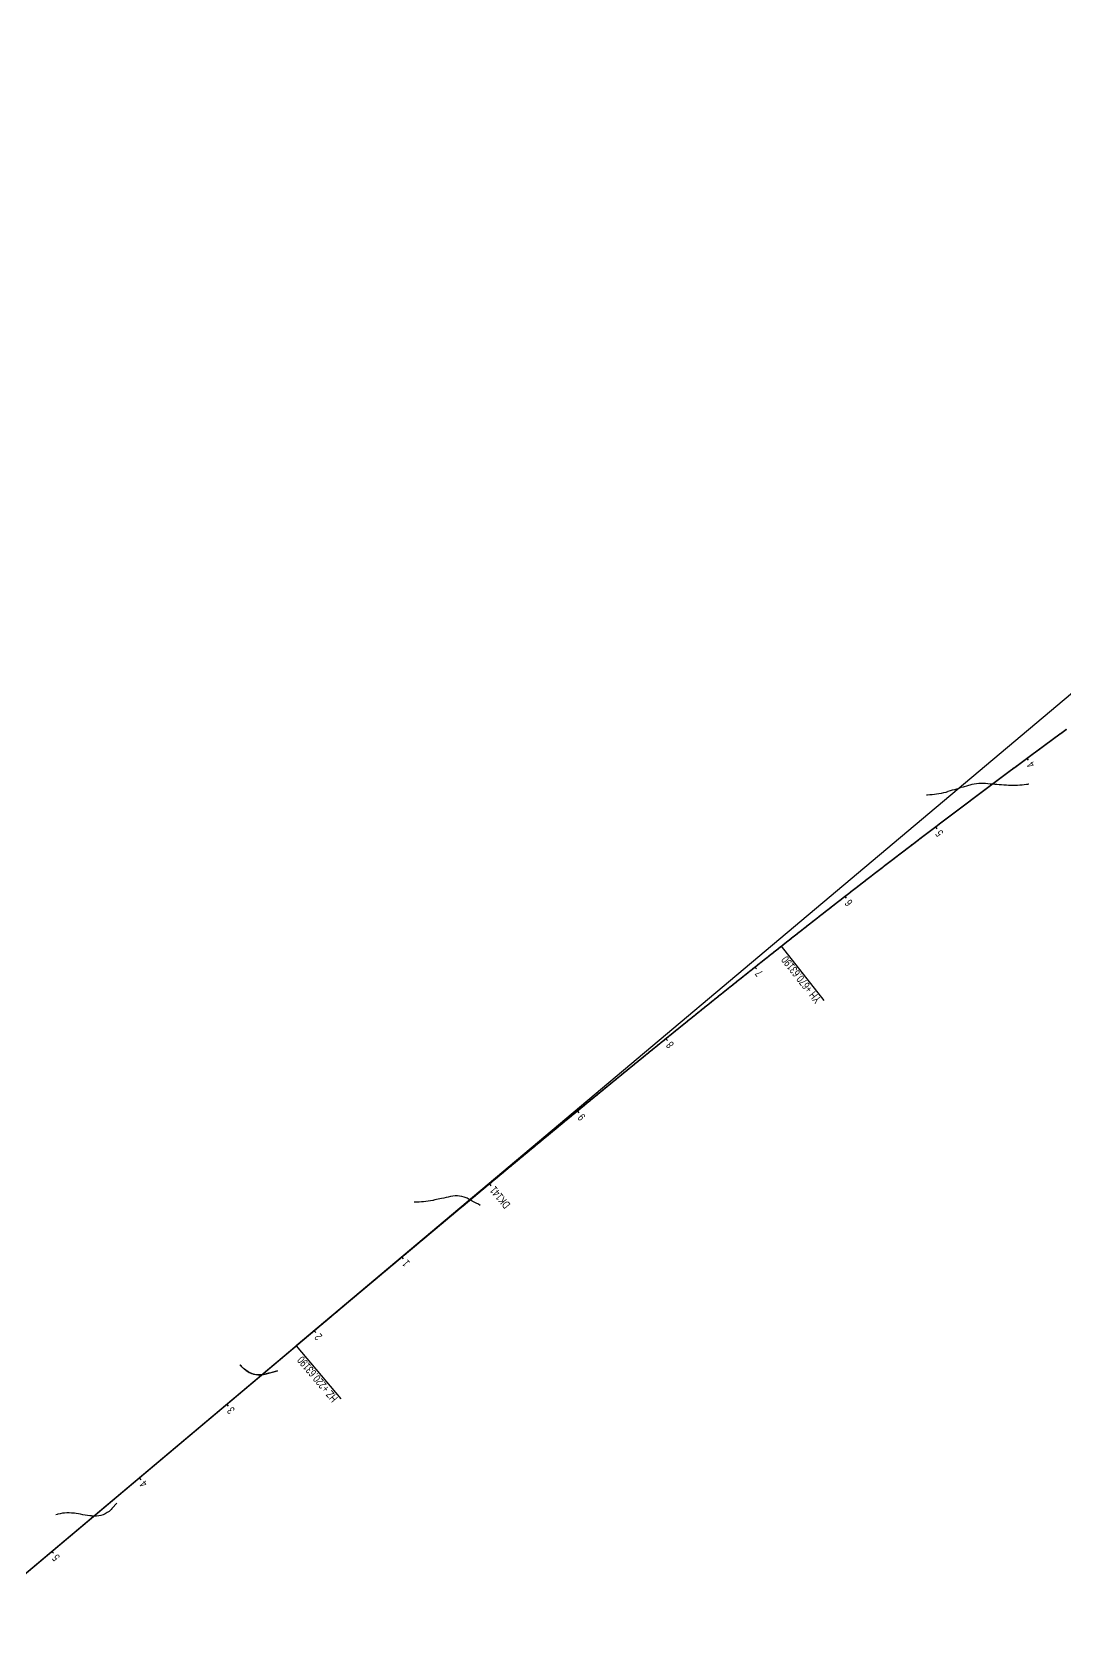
# Model space of a CAD drawing. Header units: millimetres. Extents: x 497834 to 621495, y 3353175 to 3430424.
# Drawn here: x 548618 to 549522, y 3377211 to 3378611 of the extents above; entities that cross this region are included whole.
import ezdxf

# ---------------------------------------------------------------- set-up
doc = ezdxf.new("R2010")
doc.units = ezdxf.units.MM
for name, color, linetype in [('DK改路中线', 7, 'Continuous'), ('dl4', 7, 'Continuous'), ('沪乍杭打线-0.0-200.8段-施工系转设计系成果-2000坐标系-左线_中线_交点', 7, 'Continuous'), ('沪乍杭打线-0.0-200.8段-施工系转设计系成果-2000坐标系-左线_五大桩', 7, 'Continuous'), ('沪乍杭打线-0.0-200.8段-施工系转设计系成果-2000坐标系-左线_里程', 7, 'Continuous')]:
    doc.layers.add(name, color=color, linetype=linetype)
doc.styles.add('PM_LC', font='slromans.shx', dxfattribs={"width": 0.75, "bigfont": 'hztxt.shx'})
doc.styles.add('PM_QX', font='slromans.shx', dxfattribs={"width": 0.75, "bigfont": 'hztxt.shx'})

msp = doc.modelspace()

# ---------------------------------------------------------------- linework, layer by layer
at = {"layer": 'DK改路中线', "color": 3, "linetype": 'Continuous', "ltscale": 2, "flags": 128}
for points in [[(549490.1, 3377953.1), (549489.9, 3377953, -0.061072), (549488.1, 3377952.7), (549486.1, 3377952.5), (549484.1, 3377952.2), (549482.2, 3377952.1), (549480.2, 3377952), (549478.2, 3377951.9), (549476.2, 3377951.9), (549474.2, 3377951.9), (549472.2, 3377952), (549470.4, 3377952.1), (549470.2, 3377952.1), (549468.2, 3377952.3), (549466.2, 3377952.4), (549464.2, 3377952.6), (549462.2, 3377952.7), (549460.2, 3377952.9), (549458.2, 3377953), (549456.2, 3377953.2), (549454.2, 3377953.3), (549452.2, 3377953.5), (549451.7, 3377953.5, 0.092042), (549450.2, 3377953.6), (549448.2, 3377953.6), (549446.2, 3377953.5), (549444.2, 3377953.4), (549442.2, 3377953.1), (549440.3, 3377952.7), (549438.3, 3377952.3), (549437.2, 3377951.9), (549436.4, 3377951.7), (549432.6, 3377950.5), (549430.7, 3377950), (549428.8, 3377949.4), (549426.8, 3377948.8), (549424.9, 3377948.2), (549423, 3377947.7), (549421.1, 3377947.1), (549419.2, 3377946.5), (549418.8, 3377946.4, -0.055219), (549417.3, 3377945.9), (549415.3, 3377945.4), (549413.4, 3377945), (549411.4, 3377944.6), (549409.4, 3377944.3), (549407.5, 3377944), (549405.5, 3377943.8), (549403.6, 3377943.6), (549403.5, 3377943.6), (549401.5, 3377943.4), (549400.5, 3377943.4)], [(549010, 3377584.6), (549008.3, 3377585.5), (549006.5, 3377586.4), (549004.7, 3377587.4), (549003, 3377588.3), (549001.2, 3377589.3), (548999.4, 3377590.2), (548999.3, 3377590.3, 0.177888), (548997.6, 3377591.1), (548995.8, 3377591.8), (548993.8, 3377592.3), (548991.9, 3377592.7), (548989.9, 3377592.9), (548987.9, 3377592.9), (548985.9, 3377592.7), (548984.3, 3377592.4), (548983.9, 3377592.3), (548982, 3377591.9), (548980, 3377591.5), (548978.1, 3377591), (548976.1, 3377590.6), (548970.2, 3377589.3), (548969.2, 3377589.1, -0.054295), (548968.3, 3377588.9), (548966.3, 3377588.5), (548964.4, 3377588.2), (548962.4, 3377588), (548960.4, 3377587.7), (548958.4, 3377587.6), (548956.4, 3377587.5), (548954.4, 3377587.4), (548953.1, 3377587.4), (548952.4, 3377587.4), (548952, 3377587.4)], [(548691.9, 3377324.2), (548687.9, 3377319.7), (548687.6, 3377319.3, -0.254143), (548686.6, 3377318.2), (548685.1, 3377316.9), (548683.4, 3377315.8), (548681.7, 3377314.8), (548679.9, 3377314), (548678, 3377313.3), (548676, 3377312.9), (548674, 3377312.7), (548672, 3377312.6), (548670, 3377312.8), (548669.6, 3377312.9), (548668.1, 3377313.1), (548666.1, 3377313.4), (548664.1, 3377313.7), (548662.1, 3377314), (548660.2, 3377314.3), (548658.2, 3377314.6), (548656.2, 3377314.9), (548654.7, 3377315.2, 0.109531), (548654.2, 3377315.2), (548652.2, 3377315.4), (548650.2, 3377315.5), (548648.2, 3377315.5), (548646.2, 3377315.4), (548644.3, 3377315.2), (548642.3, 3377314.8), (548640.3, 3377314.4), (548639.6, 3377314.2), (548638.6, 3377313.9)]]:
    msp.add_lwpolyline(points, format="xyb", dxfattribs=at)
msp.add_lwpolyline([(548802.8, 3377442), (548802, 3377442.7), (548801.3, 3377443.4), (548800.6, 3377444.1), (548799.9, 3377444.8), (548799.5, 3377445.2), (548802.8, 3377442, 0.262746), (548802.9, 3377441.9), (548803.5, 3377441.4), (548804.4, 3377440.6), (548805, 3377440.1), (548806, 3377439.4), (548806.7, 3377439), (548807.8, 3377438.4), (548808.5, 3377438.1), (548809.6, 3377437.6), (548810.3, 3377437.4), (548811.5, 3377437), (548812.3, 3377436.8), (548813.4, 3377436.6), (548814.2, 3377436.5), (548815.4, 3377436.4), (548816.2, 3377436.3), (548817.4, 3377436.3), (548818.2, 3377436.4), (548819.4, 3377436.5), (548820.2, 3377436.6), (548821.4, 3377436.8), (548821.8, 3377436.9, -0.262746)], format="xyb", close=True, dxfattribs=at)
msp.add_lwpolyline([(548832.4, 3377439.7), (548832.4, 3377439.7), (548830.5, 3377439.2), (548830.5, 3377439.2), (548828.6, 3377438.7), (548828.5, 3377438.7), (548826.6, 3377438.2), (548826.6, 3377438.2), (548824.7, 3377437.7), (548824.6, 3377437.7), (548822.7, 3377437.2), (548822.7, 3377437.2), (548821.8, 3377436.9)], close=True, dxfattribs=at)
at = {"layer": 'dl4', "color": 3, "linetype": 'Continuous', "ltscale": 2, "const_width": 1.4, "flags": 128}
msp.add_lwpolyline([(549523.2, 3378001.2), (549522.4, 3378000.6), (549521.6, 3378000), (549520.8, 3377999.4), (549520, 3377998.8), (549520, 3377998.8), (549519.2, 3377998.2), (549518.4, 3377997.6), (549517.6, 3377997.1), (549516.8, 3377996.5), (549516, 3377995.9), (549515.9, 3377995.9), (549515.2, 3377995.3), (549514.4, 3377994.7), (549513.5, 3377994.1), (549512.7, 3377993.5), (549511.9, 3377992.9), (549511.9, 3377992.9), (549511.1, 3377992.3), (549510.3, 3377991.7), (549509.5, 3377991.1), (549508.7, 3377990.5), (549507.9, 3377989.9), (549507.9, 3377989.9), (549507.1, 3377989.4), (549506.3, 3377988.8), (549505.5, 3377988.2), (549504.7, 3377987.6), (549503.9, 3377987), (549503.9, 3377987), (549503.1, 3377986.4), (549502.3, 3377985.8), (549501.5, 3377985.2), (549500.7, 3377984.6), (549499.9, 3377984), (549499.8, 3377984), (549499.1, 3377983.4), (549498.2, 3377982.8), (549497.4, 3377982.2), (549496.6, 3377981.6), (549495.8, 3377981), (549495.8, 3377981), (549495, 3377980.4), (549494.2, 3377979.9), (549493.4, 3377979.3), (549492.6, 3377978.7), (549491.8, 3377978.1), (549491.8, 3377978.1), (549491, 3377977.5), (549490.2, 3377976.9), (549489.4, 3377976.3), (549488.6, 3377975.7), (549487.8, 3377975.1), (549487.8, 3377975.1), (549487, 3377974.5), (549486.2, 3377973.9), (549485.4, 3377973.3), (549484.6, 3377972.7), (549483.8, 3377972.1), (549483.8, 3377972.1), (549483, 3377971.5), (549482.2, 3377970.9), (549481.4, 3377970.3), (549480.6, 3377969.7), (549479.8, 3377969.1), (549479.7, 3377969.1), (549479, 3377968.5), (549478.2, 3377967.9), (549477.4, 3377967.4), (549476.5, 3377966.8), (549475.7, 3377966.2), (549475.7, 3377966.1), (549474.9, 3377965.6), (549474.1, 3377965), (549473.3, 3377964.4), (549472.5, 3377963.8), (549471.7, 3377963.2), (549471.7, 3377963.2), (549470.9, 3377962.6), (549470.1, 3377962), (549469.3, 3377961.4), (549468.5, 3377960.8), (549467.7, 3377960.2), (549467.7, 3377960.2), (549466.9, 3377959.6), (549466.1, 3377959), (549465.3, 3377958.4), (549464.5, 3377957.8), (549463.7, 3377957.2), (549463.7, 3377957.2), (549462.9, 3377956.6), (549462.1, 3377956), (549461.3, 3377955.4), (549460.5, 3377954.8), (549459.7, 3377954.2), (549459.7, 3377954.2), (549458.9, 3377953.6), (549458.1, 3377953), (549457.3, 3377952.4), (549456.5, 3377951.8), (549455.7, 3377951.2), (549455.7, 3377951.2), (549454.9, 3377950.6), (549454.1, 3377950), (549453.3, 3377949.4), (549452.5, 3377948.8), (549451.7, 3377948.2), (549451.7, 3377948.2), (549450.9, 3377947.6), (549450.1, 3377947), (549449.3, 3377946.4), (549448.5, 3377945.8), (549447.7, 3377945.2), (549447.7, 3377945.2), (549446.9, 3377944.6), (549446.1, 3377944), (549445.3, 3377943.4), (549444.5, 3377942.8), (549443.7, 3377942.2), (549443.7, 3377942.2), (549442.9, 3377941.6), (549442.1, 3377941), (549441.3, 3377940.4), (549440.5, 3377939.8), (549439.7, 3377939.2), (549439.7, 3377939.2), (549438.9, 3377938.6), (549438.1, 3377938), (549437.3, 3377937.4), (549436.5, 3377936.8), (549435.7, 3377936.2), (549435.7, 3377936.2), (549434.9, 3377935.6), (549434.1, 3377935), (549433.3, 3377934.4), (549432.5, 3377933.8), (549431.7, 3377933.2), (549431.7, 3377933.2), (549430.9, 3377932.6), (549430.1, 3377932), (549429.3, 3377931.4), (549428.5, 3377930.8), (549427.7, 3377930.2), (549427.7, 3377930.2), (549426.9, 3377929.6), (549426.1, 3377929), (549425.3, 3377928.4), (549424.5, 3377927.8), (549423.7, 3377927.2), (549423.7, 3377927.2), (549422.9, 3377926.6), (549422.1, 3377926), (549421.3, 3377925.4), (549420.5, 3377924.8), (549419.7, 3377924.2), (549419.7, 3377924.2), (549418.9, 3377923.6), (549418.1, 3377923), (549417.3, 3377922.4), (549416.5, 3377921.8), (549415.7, 3377921.2), (549415.7, 3377921.2), (549414.9, 3377920.6), (549414.1, 3377920), (549413.3, 3377919.4), (549412.5, 3377918.8), (549411.8, 3377918.2), (549411.7, 3377918.1), (549411, 3377917.6), (549410.2, 3377916.9), (549409.4, 3377916.3), (549408.6, 3377915.7), (549407.8, 3377915.1), (549407.7, 3377915.1), (549407, 3377914.5), (549406.2, 3377913.9), (549405.4, 3377913.3), (549404.6, 3377912.7), (549403.8, 3377912.1), (549403.8, 3377912.1), (549403, 3377911.5), (549402.2, 3377910.9), (549401.4, 3377910.3), (549400.6, 3377909.7), (549399.8, 3377909.1), (549399.8, 3377909.1), (549399, 3377908.5), (549398.2, 3377907.9), (549397.4, 3377907.3), (549396.6, 3377906.7), (549395.8, 3377906.1), (549395.8, 3377906), (549395, 3377905.5), (549394.2, 3377904.9), (549393.4, 3377904.2), (549392.6, 3377903.6), (549391.8, 3377903), (549391.8, 3377903), (549391, 3377902.4), (549390.3, 3377901.8), (549389.5, 3377901.2), (549388.7, 3377900.6), (549387.9, 3377900), (549387.8, 3377900), (549387.1, 3377899.4), (549386.3, 3377898.8), (549385.5, 3377898.2), (549384.7, 3377897.6), (549383.9, 3377897), (549383.9, 3377897), (549383.1, 3377896.4), (549382.3, 3377895.8), (549381.5, 3377895.1), (549380.7, 3377894.5), (549379.9, 3377893.9), (549379.9, 3377893.9), (549379.1, 3377893.3), (549378.3, 3377892.7), (549377.5, 3377892.1), (549376.7, 3377891.5), (549375.9, 3377890.9), (549375.9, 3377890.9), (549375.2, 3377890.3), (549374.4, 3377889.7), (549373.6, 3377889.1), (549372.8, 3377888.5), (549372, 3377887.9), (549372, 3377887.8), (549371.2, 3377887.2), (549370.4, 3377886.6), (549369.6, 3377886), (549368.8, 3377885.4), (549368, 3377884.8), (549368, 3377884.8), (549367.2, 3377884.2), (549366.4, 3377883.6), (549365.6, 3377883), (549364.8, 3377882.4), (549364, 3377881.8), (549364, 3377881.8), (549363.2, 3377881.2), (549362.5, 3377880.5), (549361.7, 3377879.9), (549360.9, 3377879.3), (549360.1, 3377878.7), (549360.1, 3377878.7), (549359.3, 3377878.1), (549358.5, 3377877.5), (549357.7, 3377876.9), (549356.9, 3377876.3), (549356.1, 3377875.7), (549356.1, 3377875.7), (549355.3, 3377875.1), (549354.5, 3377874.5), (549353.7, 3377873.8), (549352.9, 3377873.2), (549352.2, 3377872.6), (549352.1, 3377872.6), (549351.4, 3377872), (549350.6, 3377871.4), (549349.8, 3377870.8), (549349, 3377870.2), (549348.2, 3377869.6), (549348.2, 3377869.6), (549347.4, 3377869), (549346.6, 3377868.3), (549345.8, 3377867.7), (549345, 3377867.1), (549344.2, 3377866.5), (549344.2, 3377866.5), (549343.4, 3377865.9), (549342.7, 3377865.3), (549341.9, 3377864.7), (549341.1, 3377864.1), (549340.3, 3377863.5), (549340.3, 3377863.4), (549339.5, 3377862.8), (549338.7, 3377862.2), (549337.9, 3377861.6), (549337.1, 3377861), (549336.3, 3377860.4), (549336.3, 3377860.4), (549335.5, 3377859.8), (549334.7, 3377859.2), (549334, 3377858.6), (549333.2, 3377857.9), (549332.4, 3377857.3), (549332.4, 3377857.3), (549331.6, 3377856.7), (549330.8, 3377856.1), (549330, 3377855.5), (549329.2, 3377854.9), (549328.4, 3377854.3), (549328.4, 3377854.3), (549327.6, 3377853.7), (549326.8, 3377853), (549326.1, 3377852.4), (549325.3, 3377851.8), (549324.5, 3377851.2), (549324.5, 3377851.2), (549323.7, 3377850.6), (549322.9, 3377850), (549322.1, 3377849.4), (549321.3, 3377848.7), (549320.5, 3377848.1), (549320.5, 3377848.1), (549319.7, 3377847.5), (549319, 3377846.9), (549318.2, 3377846.3), (549317.4, 3377845.7), (549316.6, 3377845.1), (549316.6, 3377845), (549315.8, 3377844.4), (549315, 3377843.8), (549314.2, 3377843.2), (549313.4, 3377842.6), (549312.6, 3377842), (549312.6, 3377842), (549311.9, 3377841.4), (549311.1, 3377840.8), (549310.3, 3377840.1), (549309.5, 3377839.5), (549308.7, 3377838.9), (549308.7, 3377838.9), (549307.9, 3377838.3), (549307.1, 3377837.7), (549306.3, 3377837.1), (549305.5, 3377836.4), (549304.8, 3377835.8), (549304.7, 3377835.8), (549304, 3377835.2), (549303.2, 3377834.6), (549302.4, 3377834), (549301.6, 3377833.4), (549300.8, 3377832.8), (549300.8, 3377832.7), (549300, 3377832.1), (549299.2, 3377831.5), (549298.5, 3377830.9), (549297.7, 3377830.3), (549296.9, 3377829.7), (549296.9, 3377829.7), (549296.1, 3377829.1), (549295.3, 3377828.4), (549294.5, 3377827.8), (549293.7, 3377827.2), (549292.9, 3377826.6), (549292.9, 3377826.6), (549292.2, 3377826), (549291.4, 3377825.3), (549290.6, 3377824.7), (549289.8, 3377824.1), (549289, 3377823.5), (549289, 3377823.5), (549288.2, 3377822.9), (549287.4, 3377822.3), (549286.7, 3377821.6), (549285.9, 3377821), (549285.1, 3377820.4), (549285.1, 3377820.4), (549284.3, 3377819.8), (549283.5, 3377819.2), (549282.7, 3377818.6), (549281.9, 3377817.9), (549281.2, 3377817.3), (549281.1, 3377817.3), (549280.4, 3377816.7), (549279.6, 3377816.1), (549278.8, 3377815.5), (549278, 3377814.8), (549277.2, 3377814.2), (549277.2, 3377814.2), (549276.4, 3377813.6), (549275.7, 3377813), (549274.9, 3377812.4), (549274.1, 3377811.7), (549273.4, 3377811.2), (549272.6, 3377810.6), (549271.9, 3377810), (549271.1, 3377809.4), (549270.3, 3377808.7), (549269.5, 3377808.1), (549268.7, 3377807.5), (549267.9, 3377806.9), (549267.1, 3377806.3), (549266.4, 3377805.6), (549265.6, 3377805), (549264.8, 3377804.4), (549264, 3377803.8), (549263.2, 3377803.2), (549262.4, 3377802.5), (549261.7, 3377801.9), (549260.9, 3377801.3), (549260.1, 3377800.7), (549259.3, 3377800.1), (549258.5, 3377799.4), (549257.7, 3377798.8), (549257, 3377798.2), (549256.2, 3377797.6), (549255.4, 3377797), (549254.6, 3377796.3), (549253.8, 3377795.7), (549253, 3377795.1), (549252.3, 3377794.5), (549251.5, 3377793.8), (549250.7, 3377793.2), (549249.9, 3377792.6), (549249.1, 3377792), (549248.3, 3377791.4), (549247.6, 3377790.7), (549246.8, 3377790.1), (549246, 3377789.5), (549245.2, 3377788.9), (549244.4, 3377788.2), (549243.6, 3377787.6), (549242.9, 3377787), (549242.1, 3377786.4), (549241.3, 3377785.8), (549240.5, 3377785.1), (549239.7, 3377784.5), (549239, 3377783.9), (549238.2, 3377783.3), (549237.4, 3377782.6), (549236.6, 3377782), (549235.8, 3377781.4), (549235, 3377780.8), (549234.3, 3377780.1), (549233.5, 3377779.5), (549232.7, 3377778.9), (549231.9, 3377778.3), (549231.1, 3377777.6), (549230.4, 3377777), (549229.6, 3377776.4), (549228.8, 3377775.8), (549228, 3377775.2), (549227.2, 3377774.5), (549226.4, 3377773.9), (549225.7, 3377773.3), (549224.9, 3377772.7), (549224.1, 3377772), (549223.3, 3377771.4), (549222.5, 3377770.8), (549221.8, 3377770.2), (549221, 3377769.5), (549220.2, 3377768.9), (549219.4, 3377768.3), (549218.6, 3377767.7), (549217.9, 3377767), (549217.1, 3377766.4), (549216.3, 3377765.8), (549215.5, 3377765.2), (549214.7, 3377764.5), (549214, 3377763.9), (549213.2, 3377763.3), (549212.4, 3377762.7), (549211.6, 3377762), (549210.8, 3377761.4), (549210.1, 3377760.8), (549209.3, 3377760.1), (549208.5, 3377759.5), (549207.7, 3377758.9), (549206.9, 3377758.3), (549206.2, 3377757.6), (549205.4, 3377757), (549204.6, 3377756.4), (549203.8, 3377755.8), (549203, 3377755.1), (549202.3, 3377754.5), (549201.5, 3377753.9), (549200.7, 3377753.3), (549199.9, 3377752.6), (549199.1, 3377752), (549198.4, 3377751.4), (549197.6, 3377750.7), (549196.8, 3377750.1), (549196, 3377749.5), (549195.3, 3377748.9), (549194.5, 3377748.2), (549193.7, 3377747.6), (549192.9, 3377747), (549192.1, 3377746.4), (549191.4, 3377745.7), (549190.6, 3377745.1), (549189.8, 3377744.5), (549189, 3377743.8), (549188.2, 3377743.2), (549187.5, 3377742.6), (549186.7, 3377742), (549185.9, 3377741.3), (549185.1, 3377740.7), (549184.4, 3377740.1), (549183.6, 3377739.4), (549182.8, 3377738.8), (549182, 3377738.2), (549181.2, 3377737.6), (549180.5, 3377736.9), (549179.7, 3377736.3), (549178.9, 3377735.7), (549178.1, 3377735), (549177.4, 3377734.4), (549176.6, 3377733.8), (549175.8, 3377733.2), (549175, 3377732.5), (549174.3, 3377731.9), (549173.5, 3377731.3), (549172.7, 3377730.6), (549171.9, 3377730), (549171.1, 3377729.4), (549170.4, 3377728.7), (549169.6, 3377728.1), (549168.8, 3377727.5), (549168, 3377726.9), (549167.3, 3377726.2), (549166.5, 3377725.6), (549165.7, 3377725), (549164.9, 3377724.3), (549164.2, 3377723.7), (549163.4, 3377723.1), (549162.6, 3377722.4), (549161.8, 3377721.8), (549161, 3377721.2), (549160.3, 3377720.6), (549159.5, 3377719.9), (549158.7, 3377719.3), (549157.9, 3377718.7), (549157.2, 3377718), (549156.4, 3377717.4), (549155.6, 3377716.8), (549154.8, 3377716.1), (549154.1, 3377715.5), (549153.3, 3377714.9), (549152.5, 3377714.2), (549151.7, 3377713.6), (549151, 3377713), (549150.2, 3377712.4), (549149.4, 3377711.7), (549148.6, 3377711.1), (549147.9, 3377710.5), (549147.1, 3377709.8), (549146.3, 3377709.2), (549145.5, 3377708.6), (549144.8, 3377707.9), (549144, 3377707.3), (549143.2, 3377706.7), (549142.4, 3377706), (549141.7, 3377705.4), (549140.9, 3377704.8), (549140.1, 3377704.1), (549139.3, 3377703.5), (549138.6, 3377702.9), (549137.8, 3377702.2), (549137, 3377701.6), (549136.2, 3377701), (549135.5, 3377700.3), (549134.7, 3377699.7), (549133.9, 3377699.1), (549133.1, 3377698.4), (549132.4, 3377697.8), (549131.6, 3377697.2), (549130.8, 3377696.5), (549130, 3377695.9), (549129.3, 3377695.3), (549128.5, 3377694.6), (549127.7, 3377694), (549126.9, 3377693.4), (549126.2, 3377692.7), (549125.4, 3377692.1), (549124.6, 3377691.5), (549123.9, 3377690.8), (549123.1, 3377690.2), (549122.3, 3377689.6), (549121.5, 3377688.9), (549120.8, 3377688.3), (549120, 3377687.7), (549119.2, 3377687), (549118.4, 3377686.4), (549117.7, 3377685.8), (549116.9, 3377685.1), (549116.1, 3377684.5), (549115.3, 3377683.9), (549114.6, 3377683.2), (549113.8, 3377682.6), (549113, 3377682), (549112.3, 3377681.3), (549111.5, 3377680.7), (549110.7, 3377680.1), (549109.9, 3377679.4), (549109.2, 3377678.8), (549108.4, 3377678.2), (549107.6, 3377677.5), (549106.8, 3377676.9), (549106.1, 3377676.3), (549105.3, 3377675.6), (549104.5, 3377675), (549103.7, 3377674.4), (549103, 3377673.7), (549102.2, 3377673.1), (549101.4, 3377672.5), (549100.7, 3377671.8), (549099.9, 3377671.2), (549099.1, 3377670.5), (549098.3, 3377669.9), (549097.6, 3377669.3), (549096.8, 3377668.6), (549096, 3377668), (549095.3, 3377667.4), (549094.5, 3377666.7), (549093.7, 3377666.1), (549092.9, 3377665.5), (549092.2, 3377664.8), (549091.4, 3377664.2), (549090.6, 3377663.6), (549089.8, 3377662.9), (549089.1, 3377662.3), (549088.3, 3377661.7), (549087.5, 3377661), (549086.8, 3377660.4), (549086, 3377659.7), (549085.2, 3377659.1), (549084.4, 3377658.5), (549083.7, 3377657.8), (549082.9, 3377657.2), (549082.1, 3377656.6), (549081.4, 3377655.9), (549080.6, 3377655.3), (549079.8, 3377654.7), (549079, 3377654), (549078.3, 3377653.4), (549077.5, 3377652.7), (549076.7, 3377652.1), (549076, 3377651.5), (549075.2, 3377650.8), (549074.4, 3377650.2), (549073.7, 3377649.6), (549072.9, 3377648.9), (549072.1, 3377648.3), (549071.3, 3377647.6), (549070.6, 3377647), (549069.8, 3377646.4), (549069, 3377645.7), (549068.3, 3377645.1), (549067.5, 3377644.5), (549066.7, 3377643.8), (549065.9, 3377643.2), (549065.2, 3377642.6), (549064.4, 3377641.9), (549063.6, 3377641.3), (549062.9, 3377640.6), (549062.1, 3377640), (549061.3, 3377639.4), (549060.5, 3377638.7), (549059.8, 3377638.1), (549059, 3377637.5), (549058.2, 3377636.8), (549057.5, 3377636.2), (549056.7, 3377635.5), (549055.9, 3377634.9), (549055.2, 3377634.3), (549054.4, 3377633.6), (549053.6, 3377633), (549052.8, 3377632.3), (549052.1, 3377631.7), (549051.3, 3377631.1), (549050.5, 3377630.4), (549049.8, 3377629.8), (549049, 3377629.2), (549048.2, 3377628.5), (549047.5, 3377627.9), (549046.7, 3377627.2), (549045.9, 3377626.6), (549045.1, 3377626), (549044.4, 3377625.3), (549043.6, 3377624.7), (549042.8, 3377624), (549042.1, 3377623.4), (549041.3, 3377622.8), (549040.5, 3377622.1), (549039.8, 3377621.5), (549039, 3377620.9), (549038.2, 3377620.2), (549037.5, 3377619.6), (549036.7, 3377618.9), (549035.9, 3377618.3), (549035.1, 3377617.7), (549034.4, 3377617), (549033.6, 3377616.4), (549032.8, 3377615.7), (549032.1, 3377615.1), (549031.3, 3377614.5), (549030.5, 3377613.8), (549029.8, 3377613.2), (549029, 3377612.5), (549028.2, 3377611.9), (549027.5, 3377611.3), (549026.7, 3377610.6), (549025.9, 3377610), (549025.1, 3377609.4), (549024.4, 3377608.7), (549023.6, 3377608.1), (549022.8, 3377607.4), (549022.1, 3377606.8), (549021.3, 3377606.2), (549020.5, 3377605.5), (549019.8, 3377604.9), (549019, 3377604.2), (549018.2, 3377603.6), (549017.5, 3377603), (549016.7, 3377602.3), (549015.9, 3377601.7), (549015.2, 3377601), (549014.4, 3377600.4), (549013.6, 3377599.8), (549012.9, 3377599.1), (549012.1, 3377598.5), (549011.3, 3377597.8), (549010.5, 3377597.2), (549009.8, 3377596.6), (549009, 3377595.9), (549008.2, 3377595.3), (549007.5, 3377594.6), (549006.7, 3377594), (549005.9, 3377593.4), (549005.2, 3377592.7), (549004.4, 3377592.1), (549003.6, 3377591.4), (549002.9, 3377590.8), (549002.1, 3377590.2), (549001.3, 3377589.5), (549000.6, 3377588.9), (548999.8, 3377588.2), (548999, 3377587.6), (548998.3, 3377586.9), (548997.5, 3377586.3), (548996.7, 3377585.7), (548996, 3377585), (548995.2, 3377584.4), (548994.4, 3377583.7), (548993.7, 3377583.1), (548992.9, 3377582.5), (548992.1, 3377581.8), (548991.3, 3377581.2), (548990.6, 3377580.5), (548989.8, 3377579.9), (548989, 3377579.3), (548988.3, 3377578.6), (548987.5, 3377578), (548986.7, 3377577.3), (548986, 3377576.7), (548985.2, 3377576.1), (548984.4, 3377575.4), (548983.7, 3377574.8), (548982.9, 3377574.1), (548982.1, 3377573.5), (548981.4, 3377572.8), (548980.6, 3377572.2), (548979.8, 3377571.6), (548979.1, 3377570.9), (548978.3, 3377570.3), (548977.5, 3377569.6), (548976.8, 3377569), (548976, 3377568.4), (548975.2, 3377567.7), (548974.5, 3377567.1), (548973.7, 3377566.4), (548972.9, 3377565.8), (548972.2, 3377565.2), (548971.4, 3377564.5), (548970.6, 3377563.9), (548969.9, 3377563.2), (548969.1, 3377562.6), (548968.3, 3377561.9), (548967.6, 3377561.3), (548966.8, 3377560.7), (548966, 3377560), (548965.3, 3377559.4), (548964.5, 3377558.7), (548963.7, 3377558.1), (548963, 3377557.4), (548962.2, 3377556.8), (548961.4, 3377556.2), (548960.7, 3377555.5), (548959.9, 3377554.9), (548959.1, 3377554.2), (548958.4, 3377553.6), (548957.6, 3377553), (548956.8, 3377552.3), (548956.1, 3377551.7), (548955.3, 3377551), (548954.5, 3377550.4), (548953.8, 3377549.7), (548953, 3377549.1), (548952.2, 3377548.5), (548951.5, 3377547.8), (548950.7, 3377547.2), (548949.9, 3377546.5), (548949.2, 3377545.9), (548948.4, 3377545.2), (548947.6, 3377544.6), (548946.9, 3377544), (548946.1, 3377543.3), (548945.3, 3377542.7), (548944.6, 3377542), (548943.8, 3377541.4), (548943, 3377540.8), (548942.3, 3377540.1), (548941.5, 3377539.5), (548940.7, 3377538.8), (548940, 3377538.2), (548939.2, 3377537.5), (548938.4, 3377536.9), (548937.7, 3377536.3), (548936.9, 3377535.6), (548936.1, 3377535), (548935.4, 3377534.3), (548934.6, 3377533.7), (548933.8, 3377533), (548933.1, 3377532.4), (548932.3, 3377531.8), (548931.5, 3377531.1), (548930.8, 3377530.5), (548930, 3377529.8), (548929.2, 3377529.2), (548928.5, 3377528.5), (548927.7, 3377527.9), (548926.9, 3377527.3), (548926.2, 3377526.6), (548925.4, 3377526), (548924.6, 3377525.3), (548923.9, 3377524.7), (548923.1, 3377524), (548922.3, 3377523.4), (548921.6, 3377522.8), (548920.8, 3377522.1), (548920, 3377521.5), (548919.3, 3377520.8), (548918.5, 3377520.2), (548917.8, 3377519.5), (548917, 3377518.9), (548916.2, 3377518.3), (548915.5, 3377517.6), (548914.7, 3377517), (548913.9, 3377516.3), (548913.2, 3377515.7), (548912.4, 3377515), (548911.6, 3377514.4), (548910.9, 3377513.8), (548910.1, 3377513.1), (548909.3, 3377512.5), (548908.6, 3377511.8), (548907.8, 3377511.2), (548907, 3377510.5), (548906.3, 3377509.9), (548905.5, 3377509.3), (548904.7, 3377508.6), (548904, 3377508), (548903.2, 3377507.3), (548902.4, 3377506.7), (548901.7, 3377506), (548900.9, 3377505.4), (548900.1, 3377504.7), (548899.4, 3377504.1), (548898.6, 3377503.5), (548897.8, 3377502.8), (548897.1, 3377502.2), (548896.3, 3377501.5), (548895.5, 3377500.9), (548894.8, 3377500.2), (548894, 3377499.6), (548893.2, 3377499), (548892.5, 3377498.3), (548891.7, 3377497.7), (548891, 3377497), (548890.2, 3377496.4), (548889.4, 3377495.7), (548888.7, 3377495.1), (548887.9, 3377494.5), (548887.1, 3377493.8), (548886.4, 3377493.2), (548885.6, 3377492.5), (548884.8, 3377491.9), (548884.1, 3377491.2), (548883.3, 3377490.6), (548882.5, 3377490), (548881.8, 3377489.3), (548881, 3377488.7), (548880.2, 3377488), (548879.5, 3377487.4), (548878.7, 3377486.7), (548877.9, 3377486.1), (548877.2, 3377485.4), (548876.4, 3377484.8), (548875.6, 3377484.2), (548874.9, 3377483.5), (548874.1, 3377482.9), (548873.3, 3377482.2), (548872.6, 3377481.6), (548871.8, 3377480.9), (548871.1, 3377480.3), (548870.3, 3377479.7), (548869.5, 3377479), (548868.8, 3377478.4), (548868, 3377477.7), (548867.2, 3377477.1), (548866.5, 3377476.4), (548865.7, 3377475.8), (548864.9, 3377475.1), (548864.2, 3377474.5), (548863.4, 3377473.9), (548862.6, 3377473.2), (548861.9, 3377472.6), (548861.1, 3377471.9), (548860.3, 3377471.3), (548859.6, 3377470.6), (548858.8, 3377470), (548858, 3377469.4), (548857.3, 3377468.7), (548856.5, 3377468.1), (548855.7, 3377467.4), (548855, 3377466.8), (548854.2, 3377466.1), (548853.4, 3377465.5), (548852.7, 3377464.9), (548851.9, 3377464.2), (548851.2, 3377463.6), (548850.4, 3377462.9), (548849.6, 3377462.3), (548848.9, 3377461.6), (548551.1, 3377211.2)], dxfattribs=at)
at = {"layer": '沪乍杭打线-0.0-200.8段-施工系转设计系成果-2000坐标系-左线_中线_交点', "color": 6, "linetype": 'Continuous', "ltscale": 2}
msp.add_line((550362.7, 3378734.8), (548848.9, 3377461.6), dxfattribs=at)
at = {"layer": '沪乍杭打线-0.0-200.8段-施工系转设计系成果-2000坐标系-左线_五大桩', "color": 5, "linetype": 'Continuous', "ltscale": 2}
for p, q in [((549273.4, 3377811.2), (549310.7, 3377763.9)), ((548848.9, 3377461.6), (548887.9, 3377415.2))]:
    msp.add_line(p, q, dxfattribs=at)
at = {"layer": '沪乍杭打线-0.0-200.8段-施工系转设计系成果-2000坐标系-左线_里程', "color": 5, "linetype": 'Continuous', "ltscale": 2}
for p, q in [((549488.4, 3377975.6), (549489.6, 3377974)), ((549408.4, 3377915.6), (549409.6, 3377914)), ((549329.1, 3377854.8), (549330.3, 3377853.2)), ((549250.4, 3377793), (549251.6, 3377791.4)), ((549172.4, 3377730.4), (549173.7, 3377728.9)), ((549095, 3377667.1), (549096.2, 3377665.6)), ((549017.9, 3377603.4), (549019.2, 3377601.8)), ((548941.2, 3377539.2), (548942.5, 3377537.7)), ((548864.6, 3377474.9), (548865.9, 3377473.4)), ((548788.1, 3377410.5), (548789.4, 3377409)), ((548711.5, 3377346.1), (548712.8, 3377344.6)), ((548635, 3377281.8), (548636.3, 3377280.2))]:
    msp.add_line(p, q, dxfattribs=at)

# ---------------------------------------------------------------- texts
at = {"layer": '沪乍杭打线-0.0-200.8段-施工系转设计系成果-2000坐标系-左线_五大桩', "color": 5, "style": 'PM_QX', "width": 0.75}
for s, rotation, p in [('YH +670.63190', 128.2745, (549308.7, 3377764.9)), ('HZ +220.63190', 130.065, (548885.8, 3377416.1))]:
    msp.add_text(s, height=7, rotation=rotation, dxfattribs=at).set_placement(p)
at = {"layer": '沪乍杭打线-0.0-200.8段-施工系转设计系成果-2000坐标系-左线_里程', "color": 2, "style": 'PM_LC', "width": 0.75}
for s, rotation, p in [('4', 126.5125, (549495.7, 3377970.5)), ('5', 127.1636, (549415.7, 3377910.6)), ('6', 127.8147, (549336.4, 3377849.8)), ('7', 128.4607, (549257.8, 3377788.2)), ('8', 129.0178, (549179.9, 3377725.6)), ('9', 129.4565, (549102.5, 3377662.4)), ('DK141', 129.7769, (549036.8, 3377585.4)), ('1', 129.9789, (548948.8, 3377534.6)), ('2', 130.0625, (548872.2, 3377470.3)), ('3', 130.065, (548795.6, 3377405.9)), ('4', 130.065, (548719.1, 3377341.5)), ('5', 130.065, (548642.5, 3377277.1))]:
    msp.add_text(s, height=7, rotation=rotation, dxfattribs=at).set_placement(p)

doc.saveas('drawing.dxf')
